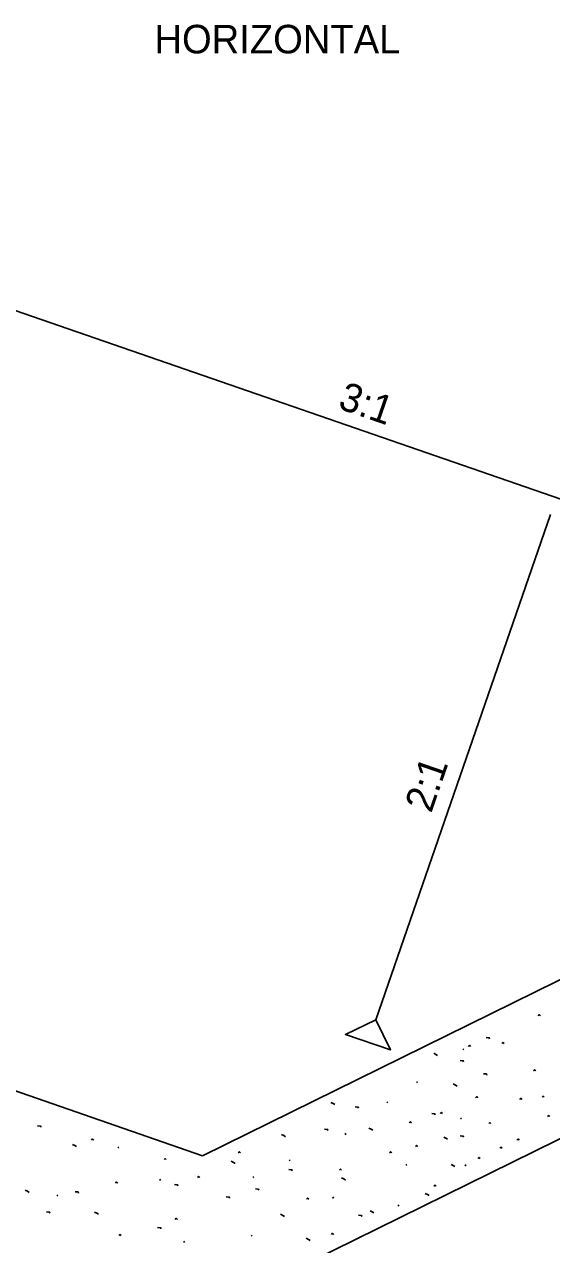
# Model space of a CAD drawing. Extents: x 2039679 to 2054696, y 1636462 to 1637830.
# Drawn here: x 2051350.7 to 2051461.6, y 1636741 to 1636997.6 of the extents above; entities that cross this region are included whole.
import ezdxf

# ---------------------------------------------------------------- set-up
doc = ezdxf.new("R2010")
doc.units = 0
doc.layers.add('DR_Pr_Aggregate_Ditch', color=7, linetype='Continuous')
doc.layers.add('RD_Pr_Roadway_Notes', color=7, linetype='Continuous')

msp = doc.modelspace()

# ---------------------------------------------------------------- linework, layer by layer
at = {"layer": 'DR_Pr_Aggregate_Ditch'}
for p, q in [((2051230.21, 1636978.45), (2051646.63, 1636834.5)), ((2051461.37, 1636894.57), (2051424.61, 1636788.24)), ((2051209.35, 1636821.46), (2051388.18, 1636759.64)), ((2051388.18, 1636759.64), (2051469.43, 1636799.64)), ((2051390.21, 1636727.2), (2051471.46, 1636767.2))]:
    msp.add_line(p, q, dxfattribs=at)
msp.add_lwpolyline([(2051424.61, 1636788.24), (2051418.25, 1636785.15), (2051427.7, 1636781.89)], close=True, dxfattribs=at)
for points in [[(2051458.76, 1636789.11), (2051458.99, 1636789.35), (2051459.23, 1636789.11)], [(2051444.08, 1636782.66), (2051444.32, 1636782.89), (2051444.55, 1636782.66)], [(2051447.84, 1636784.54), (2051448.48, 1636784.48), (2051448.54, 1636784.24)], [(2051451.13, 1636783.24), (2051451.36, 1636783.48), (2051451.6, 1636783.24)], [(2051436.8, 1636781.19), (2051437.27, 1636780.96), (2051437.62, 1636780.72)], [(2051442.91, 1636781.95), (2051443.14, 1636782.13)], [(2051442.38, 1636779.66), (2051443.02, 1636779.61), (2051443.08, 1636779.37)], [(2051457.82, 1636777.49), (2051458.05, 1636777.73), (2051458.29, 1636777.49)], [(2051433.16, 1636775.03), (2051433.4, 1636775.2)], [(2051447.25, 1636776.9), (2051447.9, 1636776.85), (2051447.95, 1636776.61)], [(2051440.91, 1636774.74), (2051441.38, 1636774.5), (2051441.73, 1636774.26)], [(2051415.2, 1636770.86), (2051415.67, 1636770.62), (2051416.02, 1636770.39)], [(2051420.31, 1636769.92), (2051420.95, 1636769.86), (2051421.01, 1636769.63)], [(2051426.94, 1636770.8), (2051427.18, 1636770.98)], [(2051445.61, 1636771.86), (2051445.84, 1636772.09), (2051446.08, 1636771.86)], [(2051454.88, 1636771.5), (2051455.12, 1636771.74), (2051455.35, 1636771.5)], [(2051459.58, 1636771.97), (2051459.81, 1636772.21), (2051460.05, 1636771.97)], [(2051436.39, 1636768.51), (2051437.04, 1636768.45), (2051437.09, 1636768.22)], [(2051438.15, 1636768.51), (2051438.39, 1636768.75), (2051438.62, 1636768.51)], [(2051442.44, 1636767.4), (2051442.67, 1636767.57)], [(2051460.75, 1636767.87), (2051460.99, 1636768.1), (2051461.22, 1636767.87)], [(2051353.51, 1636765.93), (2051354.16, 1636765.87), (2051354.21, 1636765.64)], [(2051413.85, 1636765.23), (2051414.5, 1636765.17), (2051414.55, 1636764.93)], [(2051423.18, 1636765.46), (2051423.65, 1636765.23), (2051424, 1636764.99)], [(2051431.64, 1636766.58), (2051431.87, 1636766.81), (2051432.11, 1636766.58)], [(2051448.37, 1636766.4), (2051448.6, 1636766.63), (2051448.84, 1636766.4)], [(2051360.88, 1636762.03), (2051361.35, 1636761.79), (2051361.7, 1636761.56)], [(2051364.84, 1636762.94), (2051365.07, 1636763.17), (2051365.31, 1636762.94)], [(2051404.81, 1636764.11), (2051405.28, 1636763.88), (2051405.63, 1636763.64)], [(2051418.14, 1636764.11), (2051418.37, 1636764.29)], [(2051438.91, 1636763.58), (2051439.38, 1636763.35), (2051439.73, 1636763.11)], [(2051442.38, 1636763.81), (2051443.02, 1636763.76), (2051443.08, 1636763.52)], [(2051454.3, 1636762.94), (2051454.53, 1636763.17), (2051454.77, 1636762.94)], [(2051370.36, 1636761.29), (2051370.59, 1636761.47)], [(2051395.71, 1636760.24), (2051395.95, 1636760.47), (2051396.18, 1636760.24)], [(2051427.53, 1636760.24), (2051427.76, 1636760.47), (2051428, 1636760.24)], [(2051432.99, 1636761.59), (2051433.22, 1636761.82), (2051433.46, 1636761.59)], [(2051450.71, 1636761.23), (2051450.95, 1636761.47), (2051451.18, 1636761.23)], [(2051380.1, 1636758.83), (2051380.33, 1636759.06), (2051380.57, 1636758.83)], [(2051394.24, 1636758.47), (2051394.71, 1636758.24), (2051395.06, 1636758)], [(2051406.4, 1636758.59), (2051406.63, 1636758.77)], [(2051430.93, 1636757.65), (2051431.17, 1636757.83)], [(2051440.44, 1636757.83), (2051440.91, 1636757.59), (2051441.26, 1636757.36)], [(2051443.38, 1636757.54), (2051443.61, 1636757.71)], [(2051446.08, 1636759.06), (2051446.31, 1636759.3), (2051446.55, 1636759.06)], [(2051379.16, 1636754.48), (2051379.4, 1636754.66)], [(2051387.14, 1636755.07), (2051387.38, 1636755.3), (2051387.61, 1636755.07)], [(2051398.77, 1636755.07), (2051399, 1636755.24)], [(2051406.34, 1636756.77), (2051406.98, 1636756.71), (2051407.04, 1636756.48)], [(2051416.96, 1636756.6), (2051417.2, 1636756.83), (2051417.43, 1636756.6)], [(2051417.43, 1636755.01), (2051417.9, 1636754.78), (2051418.25, 1636754.54)], [(2051350.9, 1636752.4), (2051351.37, 1636752.16), (2051351.72, 1636751.93)], [(2051361.38, 1636752.07), (2051362.02, 1636752.02), (2051362.08, 1636751.78)], [(2051369.89, 1636753.9), (2051370.12, 1636754.13), (2051370.36, 1636753.9)], [(2051382.27, 1636753.6), (2051382.92, 1636753.54), (2051382.98, 1636753.31)], [(2051399.3, 1636752.66), (2051399.94, 1636752.6), (2051400, 1636752.37)], [(2051436.86, 1636753.25), (2051437.1, 1636753.48), (2051437.33, 1636753.25)], [(2051357.56, 1636751.2), (2051357.79, 1636751.37)], [(2051393.19, 1636751.02), (2051393.84, 1636750.96), (2051393.89, 1636750.73)], [(2051410.04, 1636750.49), (2051410.27, 1636750.73), (2051410.51, 1636750.49)], [(2051415.55, 1636750.73), (2051415.79, 1636750.9)], [(2051429.29, 1636749.09), (2051429.52, 1636749.26)], [(2051435.04, 1636751.72), (2051435.51, 1636751.49), (2051435.86, 1636751.25)], [(2051355.39, 1636747.85), (2051356.03, 1636747.79), (2051356.09, 1636747.56)], [(2051365.48, 1636747.79), (2051365.95, 1636747.56), (2051366.3, 1636747.32)], [(2051404.58, 1636747.32), (2051405.05, 1636747.09), (2051405.4, 1636746.85)], [(2051420.96, 1636747.14), (2051421.6, 1636747.09), (2051421.66, 1636746.85)], [(2051423.42, 1636748.08), (2051423.89, 1636747.85), (2051424.24, 1636747.61)], [(2051378.75, 1636744.56), (2051379.4, 1636744.5), (2051379.45, 1636744.27)], [(2051382.45, 1636746.26), (2051382.68, 1636746.5), (2051382.92, 1636746.26)], [(2051370.59, 1636742.86), (2051370.82, 1636743.09), (2051371.06, 1636742.86)], [(2051384.21, 1636741.45), (2051384.44, 1636741.63)], [(2051398.41, 1636742.74), (2051398.65, 1636742.92)], [(2051409.98, 1636742.28), (2051410.45, 1636742.04), (2051410.8, 1636741.81)], [(2051415.32, 1636743.09), (2051415.55, 1636743.33), (2051415.79, 1636743.09)]]:
    msp.add_lwpolyline(points, dxfattribs=at)

# ---------------------------------------------------------------- texts
at = {"layer": 'RD_Pr_Roadway_Notes'}
msp.add_text('HORIZONTAL', height=6, dxfattribs=at).set_placement((2051378.08, 1636991.54))
for s, rotation, p in [('3:1', 340.9307, (2051416.43, 1636916.93)), ('2:1', 70.93, (2051436.27, 1636831.58))]:
    msp.add_text(s, height=6, rotation=rotation, dxfattribs=at).set_placement(p)

doc.saveas('drawing.dxf')
